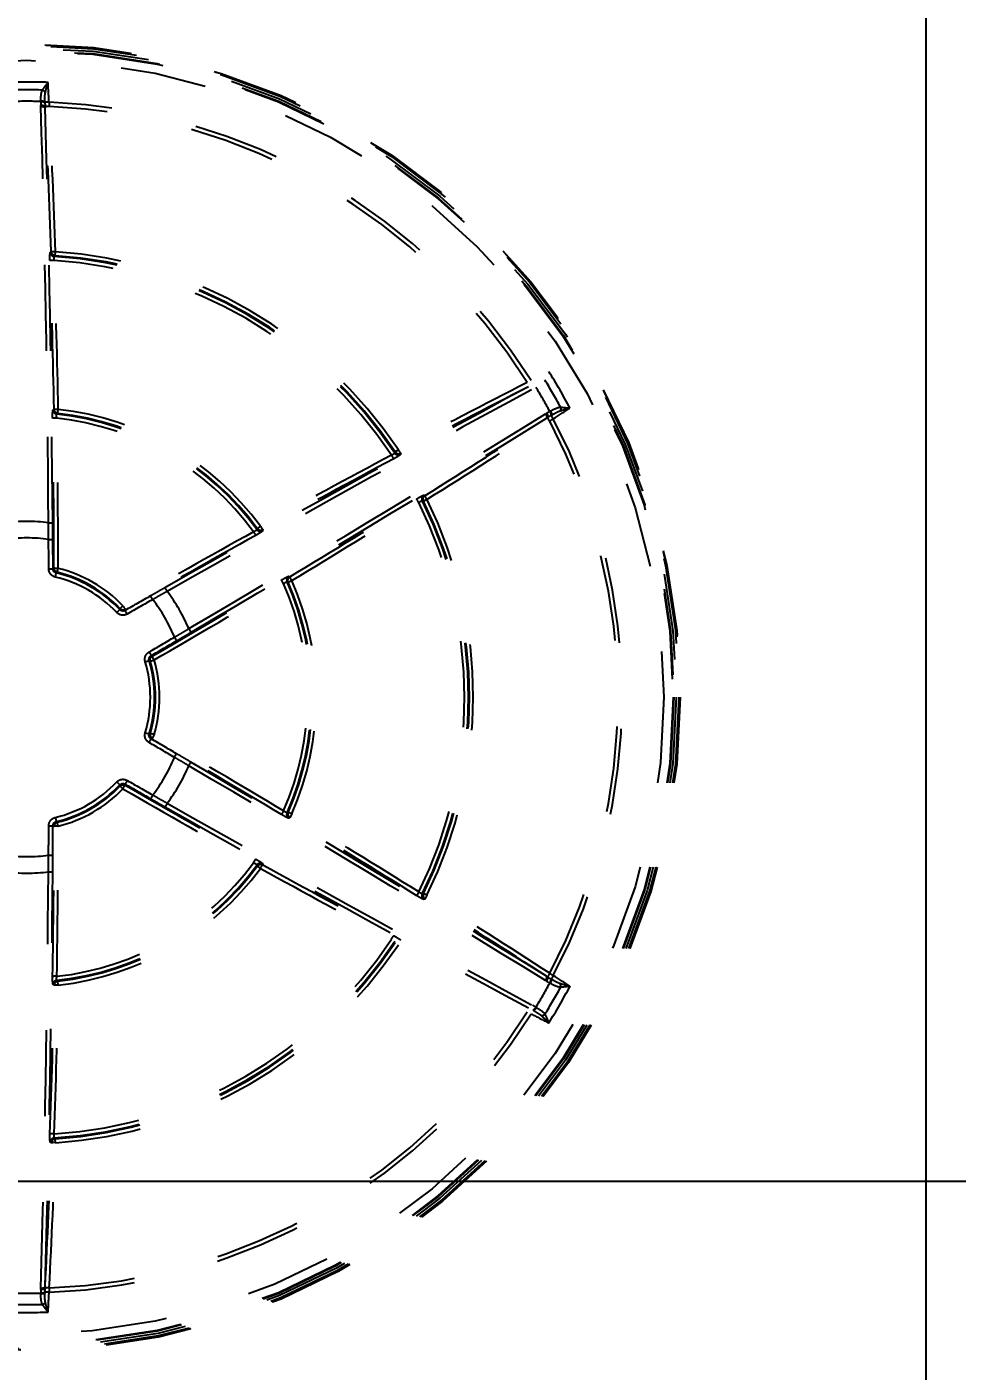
# Model space of a CAD drawing. Header units: millimetres. Extents: x 2273 to 2522, y 1034 to 1187.
# Drawn here: x 2475.269 to 2476.351, y 1120.533 to 1122.096 of the extents above; entities that cross this region are included whole.
import ezdxf

# ---------------------------------------------------------------- set-up
doc = ezdxf.new("R2010")
doc.units = ezdxf.units.MM
doc.linetypes.add('HIDDEN', pattern=[0.375, 0.25, -0.125])
doc.layers.add('COTA', color=8, linetype='Continuous')
doc.layers.add('PROJECAO CAIXA DÁGUA', color=8, linetype='HIDDEN')
doc.styles.add('Romans', font='romans.shx')
doc.dimstyles.new('COTA50', dxfattribs={"dimtxt": 0.17, "dimasz": 0.01, "dimexe": 0.05, "dimexo": 0.95, "dimgap": 0.1, "dimtad": 1, "dimzin": 4, "dimdsep": 46, "dimtxsty": 'Romans', "dimblk": 'ARCHTICK', "dimcen": -0.3, "dimdle": 0.05, "dimse1": 1, "dimse2": 1, "dimclrd": 2, "dimclre": 3, "dimclrt": 3, "dimadec": 0, "dimazin": 0, "dimtfac": 1, "dimtix": 1, "dimtmove": 2, "dimatfit": 1, "dimldrblk": 'USERTICK', "dimfxl": 0.05, "dimtolj": 1, "dimtzin": 4, "dimlwd": -1, "dimarcsym": 0})

# ---------------------------------------------------------------- blocks, each defined once
blk = doc.blocks.new('22993313s')
at = {"layer": 'PROJECAO CAIXA DÁGUA'}
for p, q in [((16.1, 692.9), (16.1, 693.7)), ((33, 513.6), (33.3, 518)), ((36, 330.2), (36.5, 334.7)), ((608.1, 332.5), (608.8, 332.9)), ((432, 287.8), (428.3, 285.4)), ((461.3, 228.2), (465.3, 230.2)), ((271.6, 199), (267.9, 196.3)), ((33.1, 139.8), (34.2, 144.5)), ((35.3, 145.4), (36.4, 149.9)), ((303.9, 133.9), (308.1, 135.7)), ((104.5, 98.5), (108, 101.9)), ((111.6, 106.4), (108.3, 103.3)), ((137.6, 41.2), (142.2, 42.6)), ((143.6, 42.1), (148, 43.4)), ((137.6, -41.2), (142.2, -42.6)), ((148, -43.4), (143.6, -42.1)), ((104.5, -98.5), (108, -101.9)), ((108.3, -103.3), (111.6, -106.4)), ((33.1, -139.8), (34.2, -144.5)), ((308.1, -135.7), (303.9, -133.9)), ((36.4, -149.9), (35.3, -145.4)), ((267.9, -196.3), (271.6, -199)), ((465.3, -230.2), (461.3, -228.2)), ((36.5, -334.7), (36, -330.2)), ((608.8, -332.9), (608.1, -332.5)), ((592, -360.4), (592.7, -360.8)), ((33.3, -518), (33, -513.6)), ((16.1, -693.7), (16.1, -692.9))]:
    blk.add_line(p, q, dxfattribs=at)
for radius in [759.7, 759.4, 758.2, 755.2, 752.4, 751.6, 740.8]:
    blk.add_circle((0, 0), radius, dxfattribs=at)
for centre, radius, start, end in [((0, 0), 715.5, 88.0278, 91.9722), ((0, 0), 706.4, 88.5321, 91.4679), ((-9965.5, 216.3), 10002.5, 2.72569, 2.85802), ((0, 0), 693.1, 88.6661, 91.3339), ((231.7, 692.7), 215.5, 179.9473, 181.0751), ((221, 696.5), 200.1, 181.1985, 181.4143), ((405.7, 700.9), 384.8, 181.3866, 182.0285), ((0, 0), 692.4, 32.1309, 87.8691), ((1217.1, 753.7), 1193, 182.9677, 183.204), ((-20790.2, 62.8), 20815.8, 0.38596, 1.71867), ((348.9, 699), 328.1, 182.0541, 182.3261), ((-20807.2, 60.5), 20837.7, 0.39107, 1.71935), ((-9979.6, 171.4), 10013.9, 1.98528, 2.94383), ((-9961.7, 172.5), 10001, 1.97993, 2.94923), ((0, 0), 687.5, 32.1682, 87.8318), ((32.2, 517.5), 5.02, 182.9684, 265.9904), ((0, 0), 519.1, 33.6767, 86.3233), ((-9984.1, 145.6), 10017.5, 1.08319, 2.07343), ((-9946.7, 147.3), 9985, 1.0756, 2.06954), ((0, 0), 508.9, 33.5793, 86.4207), ((0, 0), 513.5, 33.5598, 86.4402), ((0, 0), 514.6, 33.6767, 86.3233), ((0, 0), 715.5, 28.0278, 31.9722), ((10422.5, -17928.6), 20768.4, 118.27853, 119.61125), ((5129.6, -8539.7), 9999.7, 117.05071, 118.02014), ((5138.5, -8557.3), 10014.4, 117.05619, 118.01469), ((0, 0), 693.1, 28.6661, 31.3339), ((0, 0), 706.4, 28.5321, 31.4679), ((10413.6, -17908.5), 20741.5, 118.27905, 119.61653), ((35.5, 334.1), 5.02, 181.9051, 263.5112), ((0, 0), 331, 36.0527, 83.9473), ((0, 0), 332.1, 36.2268, 83.7732), ((0, 0), 336.7, 36.2268, 83.7732), ((-10340.7, 18036.3), 20815.8, 300.38596, 301.71867), ((715.7, 145.7), 215.5, 119.9473, 121.0751), ((-4795.4, 8738.5), 10002.5, 302.72569, 302.85802), ((-10041.4, 144.8), 10072.9, 0.03098, 1.02397), ((-9826.2, 149.1), 9862.6, 0.0042, 1.01882), ((0, 0), 326.4, 36.1237, 83.8763), ((-10351.2, 18049.8), 20837.7, 300.39107, 301.71935), ((-4841.3, 8728.3), 10013.9, 301.98528, 302.94383), ((-4831.5, 8713.3), 10001, 301.97993, 302.94923), ((779.8, 47.3), 328.1, 122.0541, 122.3261), ((809.8, -0.9), 384.8, 121.3866, 122.0285), ((1261.3, -677.2), 1193, 122.9677, 123.204), ((0, 0), 687.5, 332.1682, 27.8318), ((713.7, 156.9), 200.1, 121.1985, 121.4143), ((0, 0), 692.4, 332.1309, 27.8691), ((5099.2, -8537.2), 9981.3, 117.93028, 118.92459), ((432, 286.7), 5.02, 214.0096, 297.0316), ((5119, -8575.2), 10019.2, 117.92665, 118.91672), ((464.3, 230.8), 5.02, 122.9684, 205.9904), ((-4865.9, 8719.3), 10017.5, 301.08319, 302.07343), ((-4845.8, 8687.8), 9985, 301.0756, 302.06954), ((0, 0), 508.9, 333.5793, 26.4207), ((0, 0), 513.5, 333.5598, 26.4402), ((0, 0), 514.6, 333.6767, 26.3233), ((0, 0), 519.1, 333.6767, 26.3233), ((0, 0), 204.5, 82.9587, 97.0413), ((5039.1, -8429.6), 9856.1, 118.98084, 119.99613), ((5147.7, -8626.7), 10076.3, 118.97619, 119.96886), ((271.6, 197.8), 5.02, 216.4888, 298.095), ((0, 0), 185.3, 82.1854, 97.8146), ((-11684.9, 90.8), 11710.5, 0.28688, 0.45391), ((-11675, 90.7), 11705.6, 0.28694, 0.45399), ((426.2, -332.1), 617.1, 129.301, 129.4335), ((0, 0), 148.5, 43.3111, 76.689), ((0, 0), 149.6, 43.6423, 76.3577), ((0, 0), 154.2, 43.6423, 76.3577), ((0, 0), 143.6, 43.3111, 76.6889), ((-4893.8, 8765.8), 10069.8, 300.03084, 301.02415), ((-4787, 8589.6), 9868.7, 300.00447, 301.01846), ((0, 0), 326.4, 336.1237, 23.8763), ((307.1, 136.3), 5.02, 121.9051, 203.5112), ((0, 0), 331, 336.0527, 23.9473), ((0, 0), 332.1, 336.2268, 23.7732), ((0, 0), 336.7, 336.2268, 23.7732), ((5916, -10065.4), 11705.4, 119.54601, 119.71306), ((5921, -10073.9), 11710.4, 119.54609, 119.71312), ((0, 0), 185.3, 22.1854, 37.8146), ((0, 0), 204.5, 22.9587, 37.0413), ((-362.6, 180.3), 477.1, 350.5354, 350.7068), ((-387.6, 176.3), 507.3, 351.4662, 351.6269), ((-5763.8, 10164.8), 11710.5, 300.28688, 300.45391), ((-5759, 10156.2), 11705.6, 300.28694, 300.45399), ((0, 0), 143.6, 343.3111, 16.6889), ((-75.6, -537.9), 620, 69.3011, 69.433), ((0, 0), 148.5, 343.3109, 16.689), ((0, 0), 149.6, 343.6423, 16.3577), ((0, 0), 154.2, 343.6423, 16.3577), ((-4783.1, -8582.9), 9860.9, 58.98098, 59.99578), ((-5763.8, -10164.7), 11710.4, 59.54609, 59.71312), ((-5758.9, -10156.2), 11705.5, 59.54601, 59.71306), ((-4895.8, -8769.3), 10073.8, 58.97612, 59.96903), ((0, 0), 185.3, 322.1854, 337.8146), ((-10315.4, -17990.4), 20768.4, 58.27853, 59.61125), ((0, 0), 204.5, 322.9587, 337.0413), ((-10302.4, -17972.7), 20741.5, 58.27905, 59.61653), ((0, 0), 143.6, 283.3111, 316.6889), ((0, 0), 148.5, 283.311, 316.689), ((0, 0), 149.6, 283.6423, 316.3577), ((0, 0), 154.2, 283.6423, 316.3577), ((-496.9, -202.4), 613.3, 9.3009, 9.4342), ((5047.4, 8444.1), 9872.9, 240.00456, 241.01813), ((-570, -203.2), 691.7, 8.3817, 8.4995), ((5916.1, 10065.5), 11705.6, 240.28694, 240.45399), ((5143.5, 8619.2), 10067.7, 240.0308, 241.02432), ((5921.1, 10074), 11710.5, 240.28688, 240.45391), ((10449.5, 17973.5), 20815.8, 240.38596, 241.71867), ((10456, 17989.3), 20837.7, 240.39107, 241.71935), ((307.1, -136.3), 5.02, 156.4888, 238.095), ((-4866.8, -8720.8), 10019.2, 57.92665, 58.91672), ((-4843.9, -8684.6), 9981.3, 57.93028, 58.92459), ((-11684.8, -90.8), 11710.4, 359.54609, 359.71312), ((-10054.5, -144.6), 10086, 358.97658, 359.96829), ((-11675, -90.7), 11705.5, 359.54601, 359.71306), ((-9801.2, -149.4), 9837.6, 358.98007, 359.99727), ((0, 0), 185.3, 262.1854, 277.8146), ((0, 0), 204.5, 262.9587, 277.0413), ((-20716, -64.2), 20741.5, 358.27905, 359.61653), ((-20737.9, -61.8), 20768.4, 358.27853, 359.61125), ((0, 0), 326.4, 276.1237, 323.8763), ((0, 0), 331, 276.0527, 323.9473), ((0, 0), 332.1, 276.2268, 323.7732), ((0, 0), 336.7, 276.2268, 323.7732), ((271.6, -197.8), 5.02, 61.9051, 143.5112), ((5100.2, 8539.1), 9983.5, 241.07554, 242.06964), ((5118.5, 8574.3), 10018.2, 241.08322, 242.07339), ((464.3, -230.8), 5.02, 154.0096, 237.0316), ((-4830.8, -8712.3), 9999.7, 57.05071, 58.02014), ((-4841.6, -8728.7), 10014.4, 57.05619, 58.01469), ((0, 0), 508.9, 273.5793, 326.4207), ((0, 0), 513.5, 273.5598, 326.4402), ((0, 0), 514.6, 273.6767, 326.3233), ((0, 0), 519.1, 273.6767, 326.3233), ((780.9, -45.6), 330.1, 237.6748, 237.945), ((809.8, 0.9), 384.8, 237.9715, 238.6134), ((1261.3, 677.2), 1193, 236.796, 237.0323), ((713.7, -156.9), 200.1, 238.5858, 238.8015), ((-4795.5, -8738.6), 10002.7, 57.14198, 57.27431), ((-9985.8, -145.6), 10019.2, 357.92665, 358.91672), ((35.5, -334.1), 5.02, 96.4888, 178.095), ((-9943, -147.4), 9981.3, 357.93028, 358.92459), ((0, 0), 693.1, 328.6661, 331.3339), ((0, 0), 706.4, 328.5321, 331.4679), ((715.7, -145.8), 215.4, 238.9247, 240.0529), ((0, 0), 715.5, 328.0278, 331.9722), ((484, -547), 215.5, 59.9473, 61.0751), ((0, 0), 692.4, 272.1309, 327.8691), ((0, 0), 687.5, 272.1682, 327.8318), ((5170, 8522.2), 10002.5, 242.72569, 242.85802), ((32.2, -517.5), 5.02, 94.0096, 177.0316), ((-9980, -171.4), 10014.4, 357.05619, 358.01469), ((-9960.4, -172.5), 9999.7, 357.05071, 358.02014), ((405.6, -700.9), 384.8, 177.9715, 178.6134), ((351, -699.1), 330.1, 177.6748, 177.945), ((1217.1, -753.7), 1193, 176.796, 177.0323), ((0, 0), 693.1, 268.6661, 271.3339), ((231.6, -692.7), 215.4, 178.9247, 180.0529), ((221, -696.5), 200.1, 178.5858, 178.8015), ((-9965.6, -216.3), 10002.7, 357.14198, 357.27431), ((0, 0), 715.5, 268.0278, 271.9722), ((0, 0), 706.4, 268.5321, 271.4679)]:
    blk.add_arc(centre, radius, start, end, dxfattribs=at)
for points, start_tangent, end_tangent in [([(16.1, 693.7), (16.2, 696.4), (16.4, 698.9), (16.6, 701.1), (17, 703), (17.5, 704.7), (18.1, 706.2)], (0.008782, 0.999961), (0.438056, 0.898948)), ([(18.1, 706.2), (19.9, 708.7), (22.1, 711.7), (24.6, 715)], (0.556235, 0.831025), (0.600362, 0.799729)), ([(18.1, 706.2), (19.4, 705.6), (20.6, 704.8), (21.6, 703.9)], (0.944972, -0.32715), (0.65085, -0.759206)), ([(20.9, 692.3), (20.9, 694.8), (20.9, 697.1), (21, 699.1), (21.1, 700.9), (21.3, 702.5), (21.6, 703.9)], (-0.020689, 0.999786), (0.228044, 0.973651)), ([(21.6, 703.9), (22.4, 707.1), (23.4, 710.8), (24.6, 715)], (0.2281, 0.973638), (0.270874, 0.962615)), ([(16.1, 693.7), (18.2, 693.5), (20, 693), (20.9, 692.3)], (0.999957, -0.00926), (0.585979, -0.810326)), ([(16.1, 692.9), (18.3, 692.7), (20, 692.2), (21, 691.6)], (0.999996, -0.0027), (0.57946, -0.815001)), ([(16.2, 688.6), (18.5, 688.5), (20.2, 688), (21.1, 687.3)], (0.999891, 0.014794), (0.387402, -0.921911)), ([(16.2, 687.1), (16.2, 687.9), (16.2, 688.6)], (-0.029328, 0.99957), (-0.019467, 0.99981)), ([(25.7, 692), (23.6, 691.9), (21.9, 692.1), (20.9, 692.3)], (-0.99896, -0.045585), (-0.870181, 0.492732)), ([(16.2, 687.1), (18.5, 687), (20.3, 686.5), (21.1, 685.7)], (0.999728, 0.02332), (0.294022, -0.955799)), ([(26, 687.1), (23.7, 687), (21.9, 687.1), (21.1, 687.3)], (-0.998724, -0.050494), (-0.796916, 0.604089)), ([(26.8, 508.1), (26.8, 509.3), (26.8, 510.5), (26.7, 511.6), (26.8, 512.6), (26.8, 513.6), (26.8, 514.5), (26.9, 515.4), (26.9, 516.1), (27, 516.6), (27.2, 517.2)], (-0.036187, 0.999345), (0.713713, 0.700438)), ([(27.2, 517.2), (27.6, 517.6), (28, 518), (28.3, 518.3)], (0.713676, 0.700476), (0.714353, 0.699786)), ([(33.3, 518), (30.9, 518), (29.1, 518.1), (28.3, 518.3)], (-0.996402, -0.084751), (-0.905428, 0.4245)), ([(33, 513.6), (30.7, 514.3), (29, 516), (28.3, 518.3)], (-0.997165, 0.07524), (-0.04554, 0.998962)), ([(31.8, 507.9), (29.4, 507.8), (27.6, 507.9), (26.8, 508.1)], (-0.999367, -0.035582), (-0.770663, 0.637244)), ([(31.8, 507.9), (31.7, 508.5), (31.6, 509.1), (31.6, 509.6), (31.6, 510.2), (31.6, 510.7), (31.6, 511.1), (31.6, 511.6), (31.6, 511.9), (31.9, 512.5)], (-0.132489, 0.991185), (0.900754, 0.434329)), ([(31.9, 512.5), (32.3, 512.8), (32.6, 513.2), (33, 513.6)], (0.710133, 0.704068), (0.710822, 0.703372)), ([(29.9, 324.8), (29.9, 326), (29.9, 327.2), (29.9, 328.3), (29.9, 329.3), (29.9, 330.3), (30, 331.3), (30.1, 332.1), (30.1, 332.8), (30.2, 333.4), (30.4, 333.9)], (-0.017894, 0.99984), (0.735025, 0.67804)), ([(30.4, 333.9), (30.8, 334.3), (31.2, 334.6), (31.6, 335)], (0.734985, 0.678083), (0.73598, 0.677003)), ([(36.5, 334.7), (34.2, 334.7), (32.4, 334.8), (31.6, 335)], (-0.997269, -0.073851), (-0.989671, 0.14336)), ([(36, 330.2), (33.8, 331), (32.2, 332.7), (31.6, 335)], (-0.99285, 0.119373), (-0.027067, 0.999634)), ([(34.8, 324.5), (34.7, 325.2), (34.7, 325.7), (34.6, 326.3), (34.6, 326.8), (34.6, 327.3), (34.6, 327.8), (34.6, 328.2), (34.7, 328.6), (34.9, 329.1)], (-0.138231, 0.9904), (0.913511, 0.406815)), ([(34.9, 329.1), (35.3, 329.5), (35.6, 329.8), (36, 330.2)], (0.729781, 0.683681), (0.730804, 0.682588)), ([(603.1, 329.5), (603.8, 329.9), (604.5, 330.3)], (0.850989, 0.525184), (0.856128, 0.516764)), ([(603.1, 329.5), (604.2, 327.4), (604.6, 325.6), (604.4, 324.5)], (0.52006, -0.85413), (-0.680735, -0.73253)), ([(604.5, 330.3), (605.5, 328.3), (605.9, 326.5), (605.7, 325.4)], (0.512757, -0.858534), (-0.604697, -0.796456)), ([(608.1, 332.5), (609, 330.5), (609.5, 328.8), (609.4, 327.6)], (0.49766, -0.867372), (-0.416082, -0.909327)), ([(608.8, 332.9), (611.2, 334.2), (613.4, 335.3), (615.5, 336.1), (617.3, 336.8), (619.1, 337.2), (620.6, 337.4)], (0.870383, 0.492376), (0.99754, 0.070106)), ([(608.8, 332.9), (609.7, 331), (610.2, 329.2), (610, 328)], (0.491959, -0.870618), (-0.408774, -0.912636)), ([(610, 328), (612.2, 329.3), (614.2, 330.4), (616, 331.4), (617.6, 332.2), (619.1, 332.8), (620.4, 333.2)], (0.855495, 0.51781), (0.957228, 0.289333)), ([(620.6, 337.4), (620.8, 336), (620.7, 334.5), (620.4, 333.2)], (0.189166, -0.981945), (-0.332066, -0.943256)), ([(620.4, 333.2), (623.6, 334.1), (627.3, 335.1), (631.6, 336.2)], (0.957245, 0.289278), (0.969086, 0.246723)), ([(620.6, 337.4), (623.7, 337.1), (627.4, 336.7), (631.6, 336.2)], (0.997806, -0.066201), (0.992766, -0.120064)), ([(34.8, 324.5), (32.5, 324.5), (30.7, 324.6), (29.9, 324.8)], (-0.999853, -0.017132), (-0.759808, 0.650148)), ([(608, 321), (606.8, 323), (606, 324.5), (605.7, 325.4)], (-0.543091, 0.839674), (0.124699, 0.992195)), ([(612.1, 323.7), (611.1, 325.5), (610.3, 327.1), (610, 328)], (-0.538958, 0.842333), (-0.008372, 0.999965)), ([(427.9, 283.8), (427.6, 283.4), (427.1, 283), (426.7, 282.8), (426.2, 282.5), (425.7, 282.3), (425.2, 282), (424.6, 281.7), (424, 281.5)], (0.074122, -0.997249), (-0.924638, -0.380848)), ([(424, 281.5), (425.1, 279.4), (426.1, 277.9), (426.6, 277.3)], (0.468868, -0.883268), (0.937198, -0.348799)), ([(434.3, 282.2), (434, 281.8), (433.6, 281.5), (433.2, 281.1), (432.6, 280.7), (431.8, 280.3), (431, 279.7), (430, 279.1), (428.9, 278.5), (427.8, 277.9), (426.6, 277.3)], (-0.249655, -0.968335), (-0.883546, -0.468344)), ([(428.3, 285.4), (428.1, 284.9), (428, 284.4), (427.9, 283.8)], (-0.253727, -0.967276), (-0.254674, -0.967027)), ([(428.3, 285.4), (430.1, 283.8), (432.4, 283.2), (434.7, 283.7)], (0.563743, -0.82595), (0.887897, 0.460042)), ([(432, 287.8), (433.1, 285.8), (434.1, 284.3), (434.7, 283.7)], (0.424804, -0.905285), (0.820342, -0.571874)), ([(434.7, 283.7), (434.6, 283.2), (434.5, 282.7), (434.3, 282.2)], (-0.248856, -0.968541), (-0.249792, -0.968299)), ([(453.4, 230.8), (454.5, 231.5), (455.5, 232.1), (456.4, 232.6), (457.3, 233.1), (458.2, 233.6), (459, 234.1), (459.8, 234.4), (460.4, 234.7), (460.9, 234.9), (461.5, 235)], (0.847365, 0.531011), (0.963454, -0.267874)), ([(461.3, 228.2), (460.8, 230.6), (461.4, 232.9), (463.1, 234.6)], (-0.433423, 0.901191), (0.842357, 0.53892)), ([(461.5, 235), (462, 234.9), (462.6, 234.8), (463.1, 234.6)], (0.963468, -0.267823), (0.963209, -0.268755)), ([(465.3, 230.2), (464.1, 232.2), (463.3, 233.8), (463.1, 234.6)], (-0.571598, 0.820534), (-0.085086, 0.996374)), ([(455.7, 226.4), (454.5, 228.5), (453.7, 230), (453.4, 230.8)], (-0.530498, 0.847686), (0.166538, 0.986035)), ([(455.7, 226.4), (456.2, 226.8), (456.7, 227.2), (457.2, 227.5), (457.6, 227.7), (458, 228), (458.4, 228.2), (458.8, 228.4), (459.1, 228.6), (459.8, 228.6)], (0.792147, 0.610331), (0.826517, -0.562911)), ([(459.8, 228.6), (460.3, 228.5), (460.8, 228.3), (461.3, 228.2)], (0.964807, -0.262959), (0.964549, -0.263904)), ([(25.1, 203), (27.4, 203), (29.2, 202.9), (30, 202.7)], (0.999983, 0.005869), (0.790575, -0.612366)), ([(25.2, 183.6), (25.1, 190.1), (25.1, 196.5), (25.1, 203)], (-0.006616, 0.999978), (-0.005422, 0.999985)), ([(30.2, 183.5), (30.1, 189.9), (30.1, 196.3), (30, 202.7)], (-0.007923, 0.999969), (-0.006489, 0.999979)), ([(267.6, 194.8), (267.3, 194.4), (266.8, 194), (266.4, 193.7), (265.9, 193.5), (265.4, 193.2), (264.9, 192.9), (264.3, 192.7), (263.6, 192.4)], (0.104323, -0.994543), (-0.926831, -0.375478)), ([(263.6, 192.4), (264.8, 190.4), (265.8, 188.9), (266.3, 188.3)], (0.48509, -0.874464), (0.942946, -0.332946)), ([(274, 193.3), (273.7, 192.9), (273.3, 192.6), (272.9, 192.3), (272.3, 191.9), (271.5, 191.4), (270.7, 190.8), (269.7, 190.2), (268.6, 189.6), (267.5, 188.9), (266.3, 188.3)], (-0.219593, -0.975592), (-0.874829, -0.484432)), ([(267.9, 196.3), (267.8, 195.8), (267.7, 195.3), (267.6, 194.8)], (-0.225737, -0.974188), (-0.227195, -0.973849)), ([(267.9, 196.3), (269.7, 194.8), (272, 194.3), (274.3, 194.9)], (0.599804, -0.800147), (0.879242, 0.476376)), ([(271.6, 199), (272.8, 197), (273.8, 195.5), (274.3, 194.9)], (0.434678, -0.900586), (0.618989, -0.7854)), ([(274.3, 194.9), (274.2, 194.3), (274.1, 193.8), (274, 193.3)], (-0.218312, -0.975879), (-0.219744, -0.975557)), ([(25.2, 183.6), (27.6, 183.6), (29.4, 183.5), (30.2, 183.5)], (0.99997, 0.007786), (0.946698, -0.322123)), ([(25.4, 149.4), (27.8, 149.4), (29.6, 149.4), (30.4, 149.3)], (0.999988, 0.004898), (0.963237, -0.268653)), ([(33.1, 139.8), (30, 141), (27.6, 143.2), (26, 146.1), (25.4, 149.4)], (-0.973166, 0.230104), (-0.005184, 0.999987)), ([(30.4, 149.3), (30.7, 149.6), (31.1, 149.9), (31.5, 150.2)], (0.78224, 0.622977), (0.783983, 0.620783)), ([(34.2, 144.5), (32.7, 145.1), (31.4, 146.2), (30.7, 147.7), (30.4, 149.3)], (-0.974489, 0.224437), (0.00302, 0.999995)), ([(36.4, 149.9), (34, 149.9), (32.3, 150), (31.5, 150.2)], (-0.998072, -0.062073), (-0.987134, 0.159894)), ([(35.3, 145.4), (33.3, 146.4), (32, 148.1), (31.5, 150.2)], (-0.969498, 0.2451), (-0.008575, 0.999963)), ([(160.6, 127.4), (155, 124.2), (149.4, 121), (143.8, 117.8)], (-0.869252, -0.49437), (-0.86996, -0.493122)), ([(163.3, 123.2), (162.1, 125.2), (161.1, 126.7), (160.6, 127.4)], (-0.494908, 0.868945), (-0.925612, 0.378475)), ([(296.2, 136.5), (297.3, 137.2), (298.3, 137.7), (299.2, 138.3), (300.2, 138.8), (301, 139.2), (301.9, 139.7), (302.6, 140), (303.3, 140.3), (303.8, 140.5), (304.4, 140.6)], (0.85694, 0.515416), (0.954712, -0.297531)), ([(298.4, 132.1), (297.3, 134.1), (296.5, 135.7), (296.2, 136.5)], (-0.514763, 0.857332), (0.183141, 0.983087)), ([(298.4, 132.1), (299, 132.5), (299.4, 132.8), (299.9, 133.2), (300.3, 133.4), (300.8, 133.7), (301.2, 133.9), (301.5, 134.1), (301.9, 134.3), (302.5, 134.3)], (0.788596, 0.614912), (0.809067, -0.587716)), ([(302.5, 134.3), (303, 134.2), (303.5, 134), (303.9, 133.9)], (0.956976, -0.290168), (0.95654, -0.291601)), ([(303.9, 133.9), (303.5, 136.2), (304.3, 138.5), (305.9, 140.1)], (-0.393045, 0.919519), (0.852175, 0.523258)), ([(304.4, 140.6), (304.9, 140.5), (305.4, 140.3), (305.9, 140.1)], (0.95473, -0.297475), (0.954292, -0.298876)), ([(308.1, 135.7), (307, 137.8), (306.2, 139.4), (305.9, 140.1)], (-0.562591, 0.826735), (-0.370681, 0.92876)), ([(146.4, 113.6), (145.2, 115.6), (144.3, 117.2), (143.8, 117.8)], (-0.493242, 0.869892), (-0.752316, 0.658803)), ([(163.3, 123.2), (157.6, 120), (152, 116.8), (146.4, 113.6)], (-0.868724, -0.495297), (-0.869315, -0.494259)), ([(116.7, 96.7), (114.8, 95.9), (112.9, 95.5), (111.2, 95.4), (109.7, 95.6), (108.3, 96), (107.2, 96.5), (106.2, 97.1), (105.3, 97.8), (104.5, 98.5)], (-0.868515, -0.495663), (-0.685958, 0.727641)), ([(114.1, 101), (113.2, 100.5), (112.3, 100.3), (111.4, 100.3), (110.6, 100.4), (110, 100.6), (109.4, 100.8), (108.9, 101.1), (108.4, 101.5), (108, 101.9)], (-0.864519, -0.502599), (-0.681644, 0.731684)), ([(108.3, 103.3), (110.1, 102.1), (112.3, 101.7), (114.3, 102.4)], (0.697012, -0.71706), (0.870281, 0.492555)), ([(111.6, 106.4), (112.8, 104.4), (113.8, 103), (114.3, 102.4)], (0.445279, -0.895392), (0.632039, -0.774936)), ([(116.7, 96.7), (115.5, 98.8), (114.6, 100.3), (114.1, 101)], (-0.495752, 0.868464), (-0.714279, 0.699861)), ([(171.6, 70), (177.2, 73.2), (182.8, 76.5), (188.3, 79.8)], (0.862698, 0.505719), (0.863302, 0.504688)), ([(188.3, 79.8), (189.5, 77.7), (190.3, 76.1), (190.6, 75.4)], (0.505074, -0.863076), (-0.135037, -0.990841)), ([(171.6, 70), (172.7, 67.9), (173.6, 66.3), (174, 65.6)], (0.506728, -0.862106), (0.194382, -0.980926)), ([(174, 65.6), (179.5, 68.9), (185, 72.1), (190.6, 75.4)], (0.862036, 0.506846), (0.862763, 0.505609)), ([(137.6, 41.2), (137.2, 44.5), (137.8, 47.7), (139.5, 50.5), (142.1, 52.7)], (-0.287307, 0.957839), (0.863422, 0.504482)), ([(142.2, 42.6), (142, 44.3), (142.4, 45.9), (143.2, 47.3), (144.5, 48.4)], (-0.292875, 0.956151), (0.867535, 0.497376)), ([(142.1, 52.7), (143.3, 50.7), (144.2, 49.1), (144.5, 48.4)], (0.504236, -0.863566), (0.248958, -0.968514)), ([(143.6, 42.1), (143.4, 44.3), (144.2, 46.3), (145.8, 47.8)], (-0.272486, 0.96216), (0.861706, 0.507408)), ([(144.5, 48.4), (145, 48.2), (145.4, 48), (145.8, 47.8)], (0.930634, -0.365951), (0.929605, -0.368557)), ([(148, 43.4), (146.9, 45.5), (146.1, 47.1), (145.8, 47.8)], (-0.552792, 0.833319), (-0.355095, 0.93483)), ([(142.1, -52.7), (139.5, -50.5), (137.8, -47.7), (137.2, -44.5), (137.6, -41.2)], (-0.863406, 0.50451), (0.287339, 0.957829)), ([(144.5, -48.4), (143.2, -47.3), (142.4, -45.9), (142, -44.3), (142.2, -42.6)], (-0.86753, 0.497385), (0.292884, 0.956148)), ([(143.6, -42.1), (143.1, -42.3), (142.7, -42.5), (142.2, -42.6)], (-0.935403, -0.353582), (-0.936456, -0.350785)), ([(143.6, -42.1), (143.4, -44.3), (144.2, -46.3), (145.8, -47.8)], (-0.272486, -0.96216), (0.861706, -0.507408)), ([(148, -43.4), (146.9, -45.5), (146.1, -47.1), (145.8, -47.8)], (-0.552792, -0.833319), (-0.355095, -0.93483)), ([(142.1, -52.7), (143.3, -50.7), (144.2, -49.1), (144.5, -48.4)], (0.504238, 0.863565), (0.248988, 0.968506)), ([(145.8, -47.8), (145.4, -48), (145, -48.2), (144.5, -48.4)], (-0.929605, -0.368557), (-0.930634, -0.365951)), ([(171.6, -70), (172.7, -67.9), (173.6, -66.3), (174, -65.6)], (0.506728, 0.862106), (0.194382, 0.980926)), ([(188.3, -79.8), (182.8, -76.5), (177.2, -73.2), (171.6, -70)], (-0.863302, 0.504688), (-0.862698, 0.505719)), ([(190.6, -75.4), (185, -72.1), (179.5, -68.9), (174, -65.6)], (-0.862763, 0.505609), (-0.862036, 0.506846)), ([(188.3, -79.8), (189.5, -77.7), (190.3, -76.1), (190.6, -75.4)], (0.505074, 0.863076), (-0.135037, 0.990841)), ([(104.5, -98.5), (107.1, -96.5), (110.2, -95.5), (113.5, -95.6), (116.7, -96.7)], (0.685859, 0.727734), (0.868606, -0.495504)), ([(108, -101.9), (109.4, -100.9), (110.9, -100.3), (112.6, -100.4), (114.1, -101)], (0.681612, 0.731714), (0.864515, -0.502607)), ([(108.3, -103.3), (110.1, -102.1), (112.3, -101.7), (114.3, -102.4)], (0.697012, 0.71706), (0.870281, -0.492555)), ([(111.6, -106.4), (112.8, -104.4), (113.8, -103), (114.3, -102.4)], (0.445279, 0.895392), (0.63204, 0.774936)), ([(116.7, -96.7), (115.5, -98.8), (114.6, -100.3), (114.1, -101)], (-0.495752, -0.868464), (-0.714279, -0.699861)), ([(146.4, -113.6), (145.2, -115.6), (144.3, -117.2), (143.8, -117.8)], (-0.493242, -0.869892), (-0.752316, -0.658803)), ([(143.8, -117.8), (149.4, -121), (155, -124.2), (160.6, -127.4)], (0.86996, -0.493122), (0.869252, -0.49437)), ([(146.4, -113.6), (152, -116.8), (157.6, -120), (163.3, -123.2)], (0.869315, -0.494259), (0.868724, -0.495297)), ([(163.3, -123.2), (162.1, -125.2), (161.1, -126.7), (160.6, -127.4)], (-0.494908, -0.868945), (-0.925611, -0.378475)), ([(25.4, -149.4), (26, -146.1), (27.6, -143.2), (30, -141), (33.1, -139.8)], (0.005215, 0.999986), (0.973174, 0.230072)), ([(298.4, -132.1), (297.3, -134.1), (296.5, -135.7), (296.2, -136.5)], (-0.514763, -0.857332), (0.183134, -0.983088)), ([(304.4, -140.6), (303.9, -140.5), (303.5, -140.4), (302.9, -140.2), (302.3, -139.9), (301.5, -139.5), (300.6, -139), (299.6, -138.5), (298.5, -137.8), (297.3, -137.2), (296.2, -136.5)], (-0.954684, -0.297623), (-0.856945, 0.515408)), ([(302.5, -134.3), (302, -134.3), (301.4, -134), (301, -133.8), (300.5, -133.6), (300, -133.3), (299.5, -132.9), (299, -132.5), (298.4, -132.1)], (-0.809138, -0.587618), (-0.788589, 0.614921)), ([(303.9, -133.9), (303.5, -134), (303, -134.2), (302.5, -134.3)], (-0.95654, -0.291601), (-0.956976, -0.290168)), ([(303.9, -133.9), (303.5, -136.2), (304.3, -138.5), (305.9, -140.1)], (-0.393045, -0.919519), (0.852175, -0.523258)), ([(305.9, -140.1), (305.4, -140.3), (304.9, -140.5), (304.4, -140.6)], (-0.954292, -0.298876), (-0.95473, -0.297475)), ([(308.1, -135.7), (307, -137.8), (306.2, -139.4), (305.9, -140.1)], (-0.562592, -0.826735), (-0.370682, -0.92876)), ([(25.4, -149.4), (27.8, -149.4), (29.6, -149.4), (30.4, -149.3)], (0.999988, -0.0049), (0.963245, 0.268623)), ([(30.4, -149.3), (30.7, -147.7), (31.4, -146.2), (32.7, -145.1), (34.2, -144.5)], (-0.00301, 0.999995), (0.974491, 0.224428)), ([(31.5, -150.2), (31.1, -149.9), (30.7, -149.6), (30.4, -149.3)], (-0.783983, 0.620783), (-0.78224, 0.622977)), ([(35.3, -145.4), (33.3, -146.4), (32, -148.1), (31.5, -150.2)], (-0.969498, -0.2451), (-0.008575, -0.999963)), ([(36.4, -149.9), (34, -149.9), (32.3, -150), (31.5, -150.2)], (-0.998072, 0.062073), (-0.987134, -0.159894)), ([(35.3, -145.4), (34.9, -145.1), (34.6, -144.8), (34.2, -144.5)], (-0.773913, 0.633292), (-0.772016, 0.635602)), ([(25.1, -203), (25.1, -196.5), (25.1, -190.1), (25.2, -183.6)], (0.005422, 0.999985), (0.006616, 0.999978)), ([(25.2, -183.6), (27.6, -183.6), (29.4, -183.5), (30.2, -183.5)], (0.99997, -0.007786), (0.946698, 0.322123)), ([(30, -202.7), (30.1, -196.3), (30.1, -189.9), (30.2, -183.5)], (0.006489, 0.999979), (0.007923, 0.999969)), ([(25.1, -203), (27.4, -203), (29.2, -202.9), (30, -202.7)], (0.999983, -0.005869), (0.790575, 0.612366)), ([(263.6, -192.4), (264.8, -190.4), (265.8, -188.9), (266.3, -188.3)], (0.48509, 0.874464), (0.942948, 0.332939)), ([(263.6, -192.4), (264.2, -192.7), (264.8, -192.9), (265.3, -193.1), (265.7, -193.4), (266.2, -193.6), (266.6, -193.8), (266.9, -194.1), (267.2, -194.3), (267.6, -194.8)], (0.926827, -0.375488), (-0.104443, -0.994531)), ([(266.3, -188.3), (267.4, -188.9), (268.4, -189.5), (269.4, -190), (270.3, -190.6), (271.1, -191.1), (271.9, -191.6), (272.6, -192.1), (273.2, -192.5), (273.6, -192.9), (274, -193.3)], (0.874834, -0.484424), (0.219687, -0.97557)), ([(267.6, -194.8), (267.7, -195.3), (267.8, -195.8), (267.9, -196.3)], (0.227195, -0.973849), (0.225737, -0.974188)), ([(267.9, -196.3), (269.7, -194.8), (272, -194.3), (274.3, -194.9)], (0.599804, 0.800147), (0.879242, -0.476376)), ([(271.6, -199), (272.8, -197), (273.8, -195.5), (274.3, -194.9)], (0.434678, 0.900586), (0.618989, 0.7854)), ([(274, -193.3), (274.1, -193.8), (274.2, -194.3), (274.3, -194.9)], (0.219744, -0.975557), (0.218312, -0.975879)), ([(455.7, -226.4), (454.5, -228.5), (453.7, -230), (453.4, -230.8)], (-0.530498, -0.847686), (0.16653, -0.986036)), ([(461.5, -235), (461, -235), (460.6, -234.8), (460.1, -234.6), (459.4, -234.3), (458.6, -233.9), (457.7, -233.4), (456.7, -232.8), (455.6, -232.2), (454.5, -231.5), (453.4, -230.8)], (-0.96343, -0.26796), (-0.847371, 0.531002)), ([(459.8, -228.6), (459.2, -228.6), (458.6, -228.3), (458.2, -228.1), (457.8, -227.9), (457.3, -227.6), (456.8, -227.2), (456.3, -226.8), (455.7, -226.4)], (-0.826583, -0.562815), (-0.792143, 0.610336)), ([(461.3, -228.2), (460.8, -228.3), (460.3, -228.5), (459.8, -228.6)], (-0.964549, -0.263904), (-0.964807, -0.262959)), ([(461.3, -228.2), (460.8, -230.6), (461.4, -232.9), (463.1, -234.6)], (-0.433423, -0.901191), (0.842357, -0.53892)), ([(465.3, -230.2), (464.1, -232.2), (463.3, -233.8), (463.1, -234.6)], (-0.571598, -0.820534), (-0.085086, -0.996374)), ([(463.1, -234.6), (462.6, -234.8), (462, -234.9), (461.5, -235)], (-0.963209, -0.268755), (-0.963468, -0.267823)), ([(424, -281.5), (425.1, -279.4), (426.1, -277.9), (426.6, -277.3)], (0.468868, 0.883268), (0.9372, 0.348792)), ([(426.6, -277.3), (427.7, -277.8), (428.7, -278.4), (429.6, -278.9), (430.6, -279.5), (431.4, -280), (432.2, -280.5), (432.9, -280.9), (433.5, -281.4), (433.9, -281.7), (434.3, -282.2)], (0.883551, -0.468334), (0.249741, -0.968313)), ([(34.8, -324.5), (32.5, -324.5), (30.7, -324.6), (29.9, -324.8)], (-0.999853, 0.017132), (-0.759813, -0.650142)), ([(30.4, -333.9), (30.2, -333.5), (30.2, -333), (30.1, -332.4), (30, -331.7), (30, -330.8), (29.9, -329.8), (29.9, -328.7), (29.9, -327.4), (29.9, -326.1), (29.9, -324.8)], (-0.735091, 0.677969), (0.017884, 0.99984)), ([(34.9, -329.1), (34.7, -328.7), (34.6, -328), (34.6, -327.6), (34.6, -327.1), (34.6, -326.5), (34.7, -325.8), (34.7, -325.2), (34.8, -324.5)], (-0.913461, 0.406925), (0.138242, 0.990398)), ([(603.1, -329.5), (604.2, -327.4), (604.6, -325.6), (604.4, -324.5)], (0.520147, 0.854077), (-0.680671, 0.732589)), ([(604.5, -330.3), (605.5, -328.3), (605.9, -326.5), (605.7, -325.4)], (0.512733, 0.858548), (-0.60472, 0.796438)), ([(608, -321), (606.8, -323), (606, -324.6), (605.7, -325.4)], (-0.543091, -0.839674), (0.124698, -0.992195)), ([(608.1, -332.5), (609, -330.5), (609.5, -328.8), (609.4, -327.6)], (0.49766, 0.867372), (-0.416081, 0.909327)), ([(608.8, -332.9), (609.7, -331), (610.2, -329.2), (610, -328)], (0.491959, 0.870618), (-0.408774, 0.912636)), ([(612.1, -323.7), (611.1, -325.5), (610.3, -327.1), (610, -328)], (-0.538958, -0.842333), (-0.008372, -0.999965)), ([(620.4, -333.2), (619, -332.8), (617.6, -332.1), (615.9, -331.4), (614.1, -330.4), (612.2, -329.3), (610, -328)], (-0.957181, 0.28949), (-0.855492, 0.517816)), ([(31.6, -335), (31.2, -334.6), (30.8, -334.3), (30.4, -333.9)], (-0.73598, 0.677003), (-0.734985, 0.678083)), ([(36, -330.2), (33.8, -331), (32.2, -332.7), (31.6, -335)], (-0.99285, -0.119373), (-0.027067, -0.999634)), ([(36.5, -334.7), (34.2, -334.7), (32.4, -334.8), (31.6, -335)], (-0.997269, 0.073851), (-0.989671, -0.14336)), ([(36, -330.2), (35.6, -329.8), (35.3, -329.5), (34.9, -329.1)], (-0.730804, 0.682588), (-0.729781, 0.683681)), ([(604.5, -330.3), (603.8, -329.9), (603.1, -329.5)], (-0.856121, 0.516776), (-0.85104, 0.525101)), ([(620.6, -337.4), (619, -337.2), (617.3, -336.8), (615.4, -336.1), (613.4, -335.3), (611.2, -334.2), (608.8, -332.9)], (-0.99753, 0.07024), (-0.87036, 0.492416)), ([(620.6, -337.4), (620.8, -336), (620.7, -334.5), (620.4, -333.2)], (0.189169, 0.981945), (-0.33207, 0.943255)), ([(631.6, -336.2), (627.3, -335.1), (623.6, -334.1), (620.4, -333.2)], (-0.969087, 0.246721), (-0.957245, 0.289278)), ([(631.6, -336.2), (627.4, -336.7), (623.7, -337.1), (620.6, -337.4)], (-0.992766, -0.120063), (-0.997806, -0.066202)), ([(592, -360.4), (590.8, -362.2), (589.5, -363.4), (588.4, -363.9)], (-0.502337, -0.864672), (-0.995541, -0.094326)), ([(592.7, -360.8), (591.5, -362.6), (590.2, -363.8), (589.1, -364.3)], (-0.507998, -0.861358), (-0.994753, -0.102309)), ([(589.1, -364.3), (591.3, -365.5), (593.3, -366.7), (595, -367.8), (596.5, -368.8), (597.7, -369.7), (598.8, -370.7)], (0.876185, -0.481976), (0.729184, -0.684318)), ([(592.7, -360.8), (595, -362.3), (597.1, -363.6), (598.9, -364.9), (600.3, -366.2), (601.6, -367.5), (602.5, -368.8)], (0.861601, -0.507586), (0.559484, -0.828841)), ([(602.5, -368.8), (601.4, -369.6), (600.1, -370.3), (598.8, -370.7)], (-0.755807, -0.654795), (-0.982917, -0.18405)), ([(598.8, -370.7), (601.2, -373), (603.9, -375.7), (606.9, -378.8)], (0.729145, -0.68436), (0.698212, -0.715891)), ([(602.5, -368.8), (603.8, -371.6), (605.3, -374.9), (606.9, -378.8)], (0.441571, -0.897226), (0.392404, -0.919793)), ([(27.2, -517.2), (27, -516.7), (27, -516.3), (26.9, -515.7), (26.8, -515), (26.8, -514.1), (26.8, -513.1), (26.7, -511.9), (26.8, -510.7), (26.8, -509.4), (26.8, -508.1)], (-0.713775, 0.700375), (0.036176, 0.999345)), ([(31.8, -507.9), (29.4, -507.8), (27.6, -507.9), (26.8, -508.1)], (-0.999367, 0.035582), (-0.770667, -0.637238)), ([(33, -513.6), (30.7, -514.3), (29, -516), (28.3, -518.3)], (-0.997165, -0.07524), (-0.04554, -0.998962)), ([(31.9, -512.5), (31.7, -512), (31.6, -511.4), (31.6, -510.9), (31.6, -510.4), (31.6, -509.8), (31.6, -509.2), (31.7, -508.5), (31.8, -507.9)], (-0.900704, 0.434434), (0.132495, 0.991184)), ([(33, -513.6), (32.6, -513.2), (32.3, -512.8), (31.9, -512.5)], (-0.710822, 0.703372), (-0.710133, 0.704068)), ([(28.3, -518.3), (28, -518), (27.6, -517.6), (27.2, -517.2)], (-0.714353, 0.699786), (-0.713676, 0.700476)), ([(33.3, -518), (30.9, -518), (29.1, -518.1), (28.3, -518.3)], (-0.996402, 0.084751), (-0.905428, -0.4245)), ([(16.2, -687.1), (18.5, -687), (20.3, -686.5), (21.1, -685.7)], (0.999726, -0.023422), (0.294105, 0.955773)), ([(16.2, -688.6), (16.2, -687.9), (16.2, -687.1)], (0.019481, 0.99981), (0.029231, 0.999573)), ([(16.2, -688.6), (18.5, -688.5), (20.2, -688), (21.1, -687.3)], (0.999891, -0.014765), (0.387376, 0.921922)), ([(26, -687.1), (23.7, -687), (21.9, -687.1), (21.1, -687.3)], (-0.998724, 0.050494), (-0.796917, -0.604089)), ([(16.1, -692.9), (18.3, -692.7), (20, -692.2), (21, -691.6)], (0.999996, 0.0027), (0.57946, 0.815001)), ([(16.1, -693.7), (18.2, -693.5), (20, -693), (20.9, -692.3)], (0.999957, 0.00926), (0.585979, 0.810327)), ([(18.1, -706.2), (17.5, -704.7), (17, -703), (16.6, -701.1), (16.4, -698.9), (16.2, -696.4), (16.1, -693.7)], (-0.437936, 0.899006), (-0.008735, 0.999962)), ([(25.7, -692), (23.6, -691.9), (21.9, -692.1), (20.9, -692.3)], (-0.99896, 0.045585), (-0.870181, -0.492732)), ([(21.6, -703.9), (21.3, -702.5), (21.1, -700.9), (21, -699.1), (20.9, -697.1), (20.9, -694.8), (20.9, -692.3)], (-0.227885, 0.973688), (0.020696, 0.999786)), ([(18.1, -706.2), (19.4, -705.6), (20.6, -704.8), (21.6, -703.9)], (0.944973, 0.327148), (0.650848, 0.759208)), ([(24.6, -715), (22.1, -711.7), (19.9, -708.7), (18.1, -706.2)], (-0.600361, 0.799729), (-0.556236, 0.831025)), ([(24.6, -715), (23.4, -710.8), (22.4, -707.1), (21.6, -703.9)], (-0.270877, 0.962614), (-0.2281, 0.973638))]:
    blk.add_spline(points, degree=3, dxfattribs=dict(at, start_tangent=start_tangent, end_tangent=end_tangent))
blk = doc.blocks.new('_ArchTick')
at = {"color": 0, "linetype": 'ByBlock', "const_width": 0.15}
blk.add_lwpolyline([(-0.5, -0.5), (0.5, 0.5)], dxfattribs=at)
blk = doc.blocks.new('*D199')
at = {"color": 2, "transparency": 16777216}
blk.add_line((2473.8652, 1118.0086), (2477.7682, 1118.0086), dxfattribs=at)
at = {"layer": 'Defpoints', "color": 0, "transparency": 16777216}
for p in [(2473.9152, 1123.1968), (2477.7182, 1118.0086), (2477.7182, 1117.682)]:
    blk.add_point(p, dxfattribs=at)
at = {"color": 2, "transparency": 16777216, "xscale": 0.01, "yscale": 0.01, "zscale": 0.01, "rotation": 180}
blk.add_blockref('_ArchTick', (2473.9152, 1118.0086), dxfattribs=at)
at = {"color": 2, "transparency": 16777216, "xscale": 0.01, "yscale": 0.01, "zscale": 0.01}
blk.add_blockref('_ArchTick', (2477.7182, 1118.0086), dxfattribs=at)
at = {"color": 3, "transparency": 16777216, "insert": (2475.8167, 1118.1936), "char_height": 0.17, "attachment_point": 5, "style": 'Romans'}
blk.add_mtext('\\A1;3.80', dxfattribs=at)
blk = doc.blocks.new('USERTICK')
at = {"layer": 'COTA', "color": 0}
for p, q in [((-1, 0), (1, 0)), ((0, 1), (0, -1))]:
    blk.add_line(p, q, dxfattribs=at)
blk.add_circle((0, 0), 0.25, dxfattribs=at)
blk = doc.blocks.new('*D209')
at = {"color": 2, "transparency": 16777216}
blk.add_line((2473.8652, 1120.7538), (2482.4211, 1120.7538), dxfattribs=at)
at = {"layer": 'Defpoints', "color": 0, "transparency": 16777216}
for p in [(2473.9152, 1123.1968), (2482.3711, 1120.7538), (2482.3711, 1120.635)]:
    blk.add_point(p, dxfattribs=at)
at = {"color": 2, "transparency": 16777216, "xscale": 0.01, "yscale": 0.01, "zscale": 0.01, "rotation": 180}
blk.add_blockref('_ArchTick', (2473.9152, 1120.7538), dxfattribs=at)
at = {"color": 2, "transparency": 16777216, "xscale": 0.01, "yscale": 0.01, "zscale": 0.01}
blk.add_blockref('_ArchTick', (2482.3711, 1120.7538), dxfattribs=at)
at = {"color": 3, "transparency": 16777216, "insert": (2478.1432, 1120.9388), "char_height": 0.17, "attachment_point": 5, "style": 'Romans'}
blk.add_mtext('\\A1;8.46', dxfattribs=at)

msp = doc.modelspace()

# ---------------------------------------------------------------- linework, layer by layer
at = {"color": 0, "linetype": 'ByBlock'}
msp.add_lwpolyline([(2474.315, 1120.2979), (2476.315, 1120.2979), (2476.315, 1122.2979), (2474.315, 1122.2979)], close=True, dxfattribs=at)

# ---------------------------------------------------------------- block references
at = {"layer": 'PROJECAO CAIXA DÁGUA', "xscale": 0.0010000000000048, "yscale": 0.0010000000000048, "zscale": 0.0010000000000048}
msp.add_blockref('22993313s', (2475.2691, 1121.3166), dxfattribs=at)

# ---------------------------------------------------------------- dimensions: what is measured, and where the dimension line sits
for base, p2, picture, middle in [((2477.7182, 1118.0086), (2477.7182, 1117.682), '*D199', (2475.8167, 1118.1936)), ((2482.3711, 1120.7538), (2482.3711, 1120.635), '*D209', (2478.1432, 1120.9388))]:
    dim = msp.add_linear_dim(base=base, p1=(2473.9152, 1123.1968), p2=p2, dimstyle='COTA50')
    dim.commit()
    dim.dimension.update_dxf_attribs({"geometry": picture, "text_midpoint": middle})

doc.saveas('drawing.dxf')
